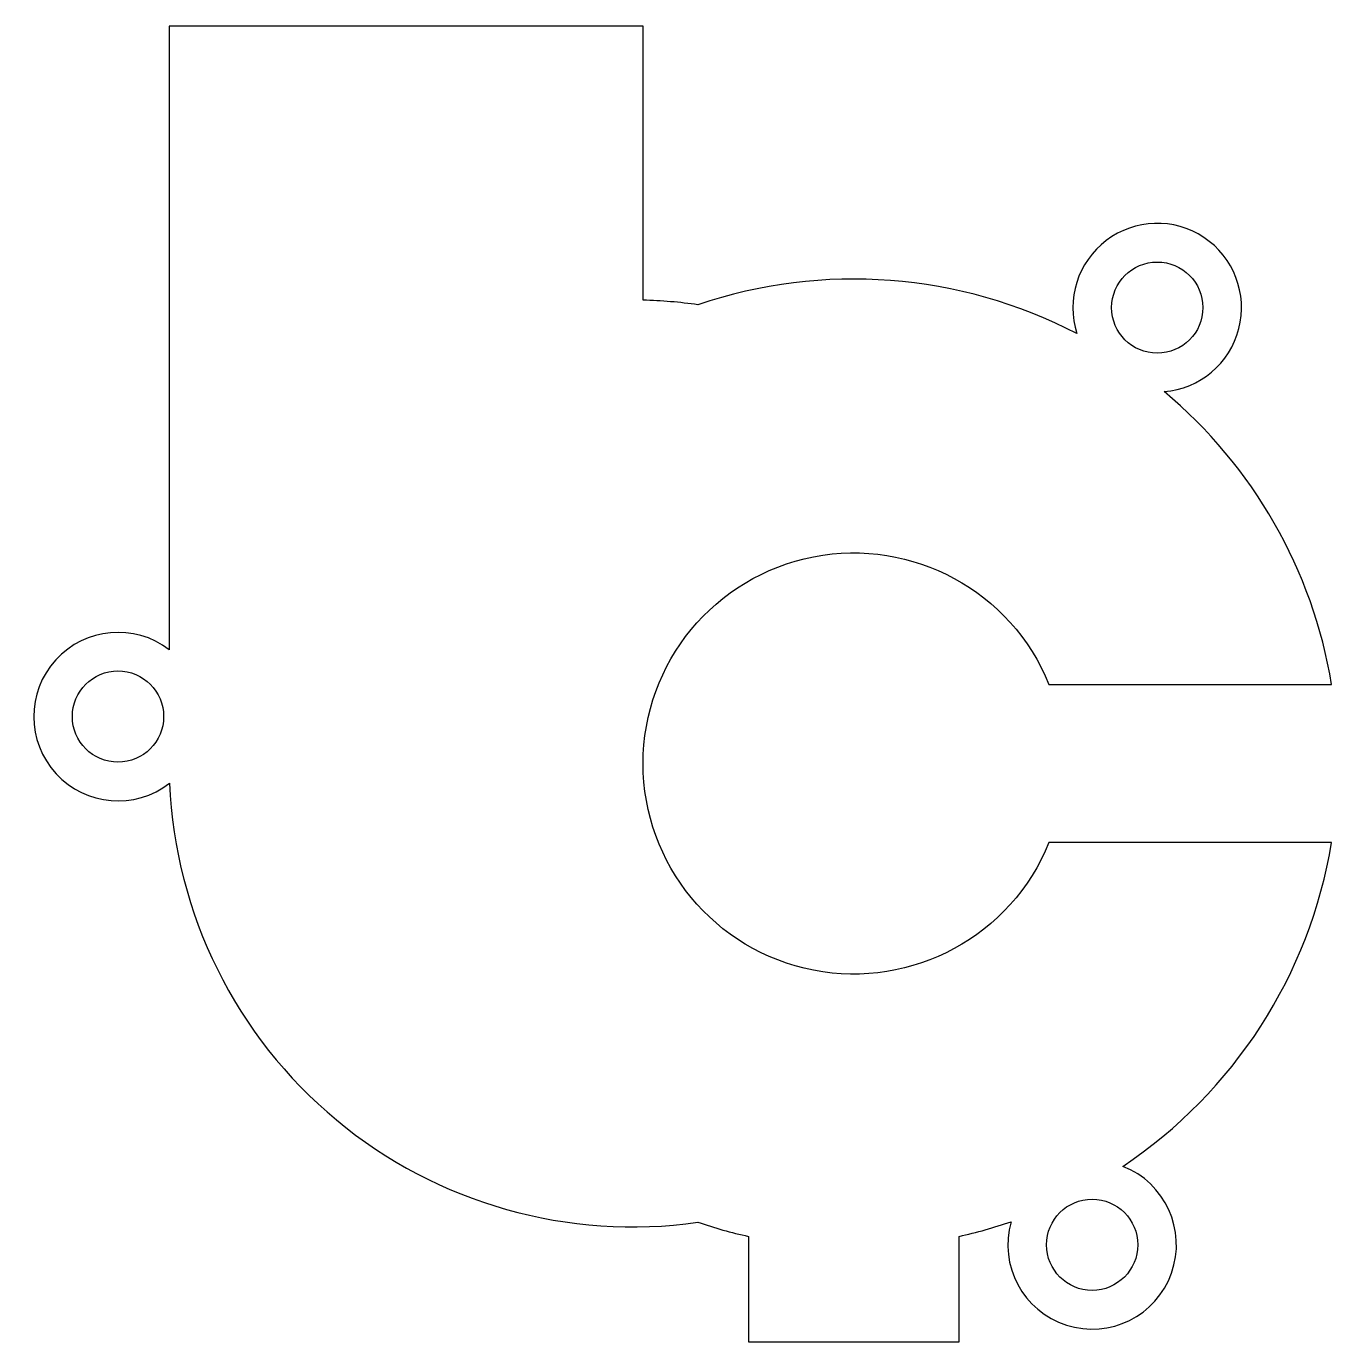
# Model space of a CAD drawing. Extents: x -79 to 45, y -55 to 70.
import ezdxf

# ---------------------------------------------------------------- set-up
doc = ezdxf.new("R2010")
doc.units = 0
doc.layers.get('0').update_dxf_attribs({"linetype": 'continuous'})

# ---------------------------------------------------------------- blocks, each defined once
blk = doc.blocks.new('SKETCH')
at = {"color": 7}
blk.add_lwpolyline([(-65, 10.81, 2.030875), (-64.96, -1.87, 0.443593), (-14.79, -43.56, 0.027031), (-10, -44.9), (-10, -54.9), (10, -54.9), (10, -44.9, 0.027932), (14.94, -43.51, 2.261053), (25.55, -38.25, 0.207434), (45.38, -7.5), (18.54, -7.5, -5.138733), (18.54, 7.5), (45.38, 7.5, 0.17976), (29.48, 35.31, 2.871314), (21.2, 40.82, 0.204357), (-14.79, 43.56, 0.029753), (-20, 43.99), (-20, 70), (-65, 70)], format="xyb", close=True, dxfattribs=at)
for centre in [(28.82, 43.29), (-69.86, 4.46), (22.64, -45.7)]:
    blk.add_circle(centre, 4.33, dxfattribs=at)

msp = doc.modelspace()

# ---------------------------------------------------------------- block references
at = {"color": 7}
msp.add_blockref('SKETCH', (0, 0), dxfattribs=at)

doc.saveas('drawing.dxf')
